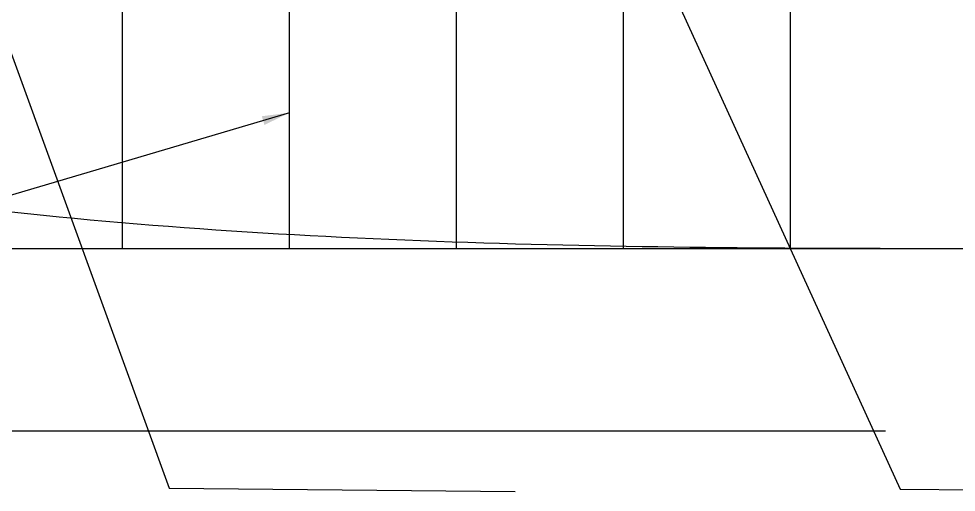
# Model space of a CAD drawing. Header units: inches. Extents: x 16065 to 240872, y 14603 to 37076.
# Drawn here: x 30473 to 33870, y 16648 to 18364 of the extents above; entities that cross this region are included whole.
import ezdxf

# ---------------------------------------------------------------- set-up
doc = ezdxf.new("R2010")
doc.units = ezdxf.units.IN
doc.header["$MEASUREMENT"] = 0
doc.layers.add('B.line', color=255, linetype='Continuous', lineweight=25)
doc.layers.add('hatch', color=8, linetype='Continuous', lineweight=9)
doc.layers.add('Floor', color=3, linetype='Continuous')
doc.styles.get("Standard").update_dxf_attribs({"font": 'arial.ttf'})
doc.dimstyles.get("Standard").update_dxf_attribs({"dimtxt": 0.18, "dimasz": 0.18, "dimexe": 0.18, "dimexo": 0.0625, "dimgap": 0.09, "dimtad": 0, "dimtih": 1, "dimtoh": 1, "dimdec": 4, "dimzin": 0, "dimdsep": 46, "dimtxsty": 'Standard', "dimcen": 0.09, "dimadec": 0, "dimazin": 0, "dimtfac": 1, "dimtdec": 4, "dimtofl": 0, "dimtmove": 0, "dimatfit": 3, "dimfxl": 1, "dimtolj": 1, "dimtzin": 0, "dimarcsym": 0})

msp = doc.modelspace()

# ---------------------------------------------------------------- linework, layer by layer
at = {"linetype": 'ByBlock'}
msp.add_line((51938.3923, 17530.31409), (19700.7453, 17530.31409), dxfattribs=at)
msp.add_open_spline([(19700.7453, 21216.29254), (20897.07389, 20708.05365), (22824.48941, 19850.93499), (26868.44058, 18287.01634), (30516.36333, 17530.31409), (35462.14712, 17530.31409), (39099.37122, 17545.28939), (41523.6453, 17530.19254)], degree=3, knots=[0, 0, 0, 0, 3.550687011, 7.088547091, 10.454405696, 13.7632034237, 20.3763634097, 20.3763634097, 20.3763634097, 20.3763634097])
at = {"layer": 'B.line', "ltscale": 0.005}
msp.add_line((33614.01098, 16869.76157), (17393.16976, 16869.76157), dxfattribs=at)
at = {"layer": 'Floor'}
for p, q in [((30849.17189, 17530.31409), (30849.17189, 18558.87067)), ((31454.17189, 17530.31409), (31454.17189, 18516.24681)), ((32059.17189, 17530.31409), (32059.17189, 18488.97313)), ((32664.17189, 17530.31409), (32664.17189, 18473.59497)), ((33269.17189, 17530.31409), (33269.17189, 18466.78886))]:
    msp.add_line(p, q, dxfattribs=at)

# ---------------------------------------------------------------- leaders
at = {"layer": 'hatch', "ltscale": 0.5}
for points in [[(32607.92258, 18978.65038), (33666.42221, 16659.54787), (34919.49263, 16647.82058)], [(30244.17189, 18791.00925), (31018.3091, 16662.18734), (32271.37952, 16650.46005)], [(31454.17189, 18023.28045), (27293.24671, 16791.66501), (26779.5089, 16791.49315)]]:
    msp.add_leader(points, dimstyle='Standard', override={"dimasz": 100, "dimtad": 0}, dxfattribs=at)

doc.saveas('drawing.dxf')
